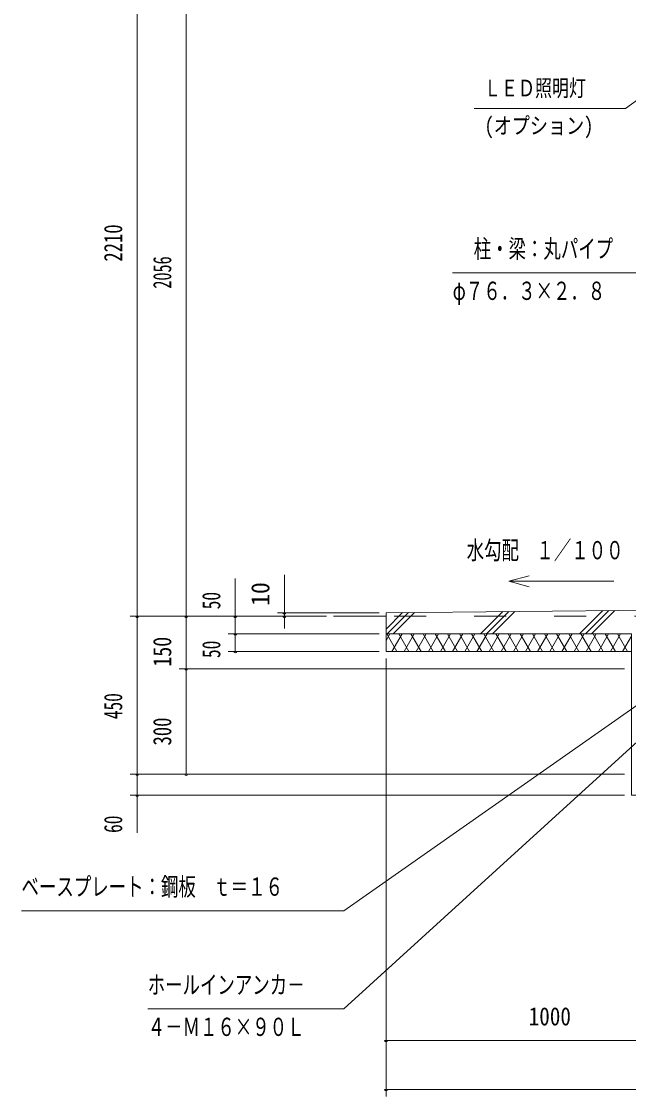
# Model space of a CAD drawing. Units: millimetres, scale not verified. Extents: x -32624 to 32629, y -14700 to 14700.
# Drawn here: x 11813 to 17875, y -3962 to 6773 of the extents above; entities that cross this region are included whole.
import ezdxf
from ezdxf.enums import TextEntityAlignment as Align

# ---------------------------------------------------------------- set-up
doc = ezdxf.new("R2010")
doc.units = ezdxf.units.MM
doc.header["$LTSCALE"] = 80
doc.linetypes.add('USER2', pattern=[10, 4, -6])
for name, color, linetype, lineweight in [('0-0_0', 7, 'Continuous', 18), ('0-6_2-0BOLD', 7, 'Continuous', 18), ('0-7_2-1HIDDEN', 3, 'USER2', 18), ('0-A_2-5DIM', 3, 'Continuous', 18), ('0-B_2-6HATCH', 2, 'Continuous', 18)]:
    doc.layers.add(name, color=color, linetype=linetype, lineweight=lineweight)
doc.styles.add('ＭＳ ゴシック', font='')
doc.styles.get('ＭＳ ゴシック').set_extended_font_data('MS Gothic')

msp = doc.modelspace()

# ---------------------------------------------------------------- linework, layer by layer
at = {"layer": '0-6_2-0BOLD'}
for p, q in [((18819.95, 902.52), (15453.49, 868.34)), ((15453.49, 868.35), (15453.49, 483.35)), ((15453.48, 833.35), (14928.47, 833.35)), ((15453.49, 483.35), (17903.48, 483.35))]:
    msp.add_line(p, q, dxfattribs=at)
msp.add_lwpolyline([(15453.49, 658.35), (17903.48, 658.35), (17903.48, -951.65), (20003.49, -951.65), (20003.49, 658.35), (22103.49, 658.35), (22103.49, -741.65), (22803.49, -741.65), (22803.49, 658.35), (24903.49, 658.35), (24903.49, -951.65), (27003.49, -951.65), (27003.49, 658.35), (29453.48, 658.35)], dxfattribs=at)
at = {"layer": '0-7_2-1HIDDEN'}
msp.add_line((29453.48, 833.35), (15453.49, 833.35), dxfattribs=at)
at = {"layer": '0-A_2-5DIM'}
for p, q in [((12968.47, 8568.34), (12968.47, 833.35)), ((13458.47, 833.35), (13458.47, 8568.34)), ((18078.49, 4263.34), (16118.49, 4263.34)), ((13948.47, 483.35), (13948.47, 1211.35)), ((14438.47, 1246.35), (14438.47, 711.59)), ((16678.48, 1183.35), (16881.32, 1237.7)), ((16678.48, 1183.35), (17728.48, 1183.35)), ((16881.32, 1129), (16678.48, 1183.35)), ((14368.47, 868.35), (15383.49, 868.35)), ((14452.47, 868.35), (14424.47, 868.35)), ((14858.47, 833.35), (12898.46, 833.35)), ((12982.47, 833.35), (12954.47, 833.35)), ((12982.47, 833.35), (12954.47, 833.35)), ((12968.47, 833.35), (12968.47, -1329.64)), ((13472.46, 833.35), (13444.46, 833.35)), ((13472.47, 833.35), (13444.47, 833.35)), ((13472.47, 833.35), (13444.47, 833.35)), ((13458.47, -741.64), (13458.47, 833.35)), ((13962.46, 833.35), (13934.46, 833.35)), ((14452.47, 833.35), (14424.47, 833.35)), ((15383.49, 658.35), (13878.47, 658.35)), ((13962.46, 658.35), (13934.46, 658.35)), ((15383.49, 483.35), (13878.47, 483.35)), ((13962.46, 483.35), (13934.46, 483.35)), ((15453.49, -3961.65), (15453.49, 413.35)), ((13388.47, 308.35), (17833.48, 308.35)), ((13472.47, 308.35), (13444.47, 308.35)), ((17833.48, -741.64), (12898.46, -741.64)), ((12982.47, -741.64), (12954.47, -741.64)), ((13472.47, -741.64), (13444.47, -741.64)), ((12898.46, -951.64), (17833.48, -951.64)), ((12982.47, -951.64), (12954.47, -951.64)), ((15467.49, -3401.65), (15439.49, -3401.65)), ((15453.49, -3401.65), (29453.48, -3401.65)), ((15453.49, -3401.65), (18953.49, -3401.65)), ((15467.49, -3891.65), (15439.49, -3891.65)), ((29453.48, -3891.65), (15453.49, -3891.65)), ((15453.49, -3891.65), (29453.48, -3891.65))]:
    msp.add_line(p, q, dxfattribs=at)
for points in [[(18720.13, 6536.95), (17845.58, 5906.18), (16332.59, 5906.18)], [(18505.94, 329.19), (15033.49, -2106.65), (11813.44, -2106.65)], [(13073.48, -3086.65), (15033.49, -3086.65), (18592.91, 155.24)]]:
    msp.add_lwpolyline(points, dxfattribs=at)
for centre in [(14438.47, 868.35), (12968.47, 833.35), (12968.47, 833.35), (13458.46, 833.35), (13458.47, 833.35), (13458.47, 833.35), (13948.46, 833.35), (14438.47, 833.35), (13948.46, 658.35), (13948.46, 483.35), (13458.47, 308.35), (12968.47, -741.64), (13458.47, -741.64), (12968.47, -951.64), (15453.49, -3401.65), (15453.49, -3891.65)]:
    msp.add_arc(centre, 14, 180, 0, dxfattribs=at)
at = {"layer": '0-B_2-6HATCH'}
for p, q in [((15618.63, 870.02), (15453.49, 704.89)), ((15466.35, 658.35), (15678.63, 870.63)), ((15525.75, 658.35), (15738.64, 871.24)), ((16396.9, 658.35), (16618.73, 880.17)), ((16456.3, 658.35), (16678.74, 880.78)), ((16738.74, 881.39), (16515.7, 658.35)), ((17618.83, 890.33), (17386.85, 658.35)), ((17678.84, 890.94), (17446.25, 658.35)), ((17505.65, 658.35), (17738.85, 891.54)), ((15492.02, 658.35), (15453.49, 591.62)), ((15560.84, 483.35), (15459.8, 658.35)), ((15613.26, 658.35), (15512.23, 483.35)), ((15682.08, 483.35), (15581.04, 658.35)), ((15734.5, 658.35), (15633.47, 483.35)), ((15803.32, 483.35), (15702.29, 658.35)), ((15855.75, 658.35), (15754.71, 483.35)), ((15924.57, 483.35), (15823.53, 658.35)), ((15976.99, 658.35), (15875.96, 483.35)), ((16045.81, 483.35), (15944.78, 658.35)), ((16098.24, 658.35), (15997.2, 483.35)), ((16167.06, 483.35), (16066.02, 658.35)), ((16219.48, 658.35), (16118.44, 483.35)), ((16288.3, 483.35), (16187.26, 658.35)), ((16340.72, 658.35), (16239.69, 483.35)), ((16409.54, 483.35), (16308.51, 658.35)), ((16461.97, 658.35), (16360.93, 483.35)), ((16530.79, 483.35), (16429.75, 658.35)), ((16583.21, 658.35), (16482.17, 483.35)), ((16652.03, 483.35), (16550.99, 658.35)), ((16704.45, 658.35), (16603.42, 483.35)), ((16773.27, 483.35), (16672.24, 658.35)), ((16825.7, 658.35), (16724.66, 483.35)), ((16894.52, 483.35), (16793.48, 658.35)), ((16946.94, 658.35), (16845.9, 483.35)), ((17015.76, 483.35), (16914.72, 658.35)), ((17068.18, 658.35), (16967.15, 483.35)), ((17137, 483.35), (17035.97, 658.35)), ((17189.43, 658.35), (17088.39, 483.35)), ((17258.25, 483.35), (17157.21, 658.35)), ((17310.67, 658.35), (17209.64, 483.35)), ((17379.49, 483.35), (17278.45, 658.35)), ((17431.91, 658.35), (17330.88, 483.35)), ((17399.7, 658.35), (17500.73, 483.35)), ((17452.12, 483.35), (17553.16, 658.35)), ((17621.98, 483.35), (17520.94, 658.35)), ((17674.4, 658.35), (17573.37, 483.35)), ((17743.22, 483.35), (17642.19, 658.35)), ((17795.65, 658.35), (17694.61, 483.35)), ((17864.46, 483.35), (17763.43, 658.35)), ((17903.48, 635.13), (17815.85, 483.35))]:
    msp.add_line(p, q, dxfattribs=at)

# ---------------------------------------------------------------- texts
at = {"layer": '0-0_0', "style": 'ＭＳ ゴシック', "width": 0.8}
msp.add_text('(オプション)', height=165.8, dxfattribs=at).set_placement((16437.63, 5600.97), align=Align.BOTTOM_LEFT)
at = {"layer": '0-A_2-5DIM', "color": 7, "style": 'ＭＳ ゴシック'}
for s, height, width, p in [('ＬＥＤ照明灯', 165.8, 0.75, (16431.85, 5976.17)), ('柱・梁：丸パイプ', 182.3, 0.7, (16328.49, 4358.22)), ('φ７６．３×２．８', 182.3, 0.7, (16118.49, 3938.21)), ('水勾配\u3000１／１００', 182.3, 0.7, (16258.47, 1348.22)), ('ベースプレート：鋼板\u3000ｔ＝１６', 182.3, 0.7, (11813.44, -2011.75)), ('ホールインアンカ－', 182.3, 0.7, (13073.45, -2991.74)), ('1000', 182.3, 0.85, (16877.99, -3306.78)), ('４－Ｍ１６×９０Ｌ', 182.3, 0.7, (13073.45, -3411.75))]:
    msp.add_text(s, height=height, dxfattribs=dict(at, width=width)).set_placement(p, align=Align.BOTTOM_LEFT)
for s, width, p in [('2210', 0.75, (12873.6, 4375.35)), ('2056', 0.65, (13363.6, 4105.85)), ('10', 0.95, (14343.6, 938.35)), ('50', 0.7, (13853.59, 903.35)), ('150', 0.8, (13363.6, 331.1)), ('50', 0.7, (13853.59, 416.85)), ('450', 0.7, (12873.59, -193.9)), ('300', 0.75, (13363.6, -456.4)), ('60', 0.7, (12873.59, -1329.64))]:
    msp.add_text(s, height=182.3, rotation=90, dxfattribs=dict(at, width=width)).set_placement(p, align=Align.BOTTOM_LEFT)

doc.saveas('drawing.dxf')
